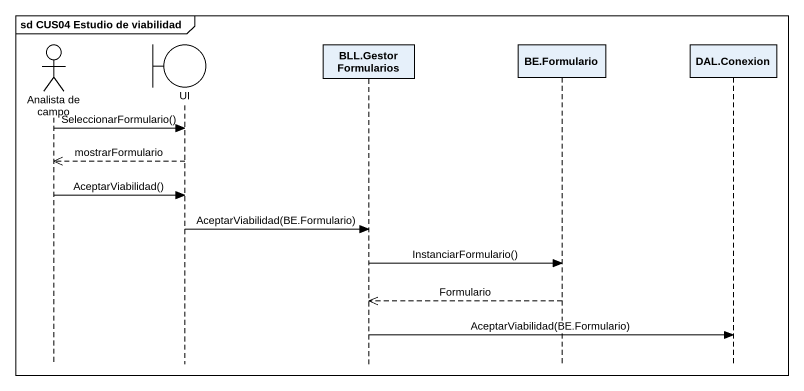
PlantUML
@startuml
mainframe sd CUS04 Estudio de viabilidad
hide footbox
actor "Analista de campo" as Analista_de_campo
boundary UI
participant "BLL.GestorFormularios" as BLL_GestorFormularios
participant "BE.Formulario" as BE_Formulario
participant "DAL.Conexion" as DAL_Conexion

Analista_de_campo -> UI : SeleccionarFormulario()
UI -->> Analista_de_campo : mostrarFormulario
Analista_de_campo -> UI : AceptarViabilidad()
UI -> BLL_GestorFormularios : AceptarViabilidad(BE.Formulario)
BLL_GestorFormularios -> BE_Formulario : InstanciarFormulario()
BE_Formulario -->> BLL_GestorFormularios : Formulario
BLL_GestorFormularios -> DAL_Conexion : AceptarViabilidad(BE.Formulario)
@enduml
